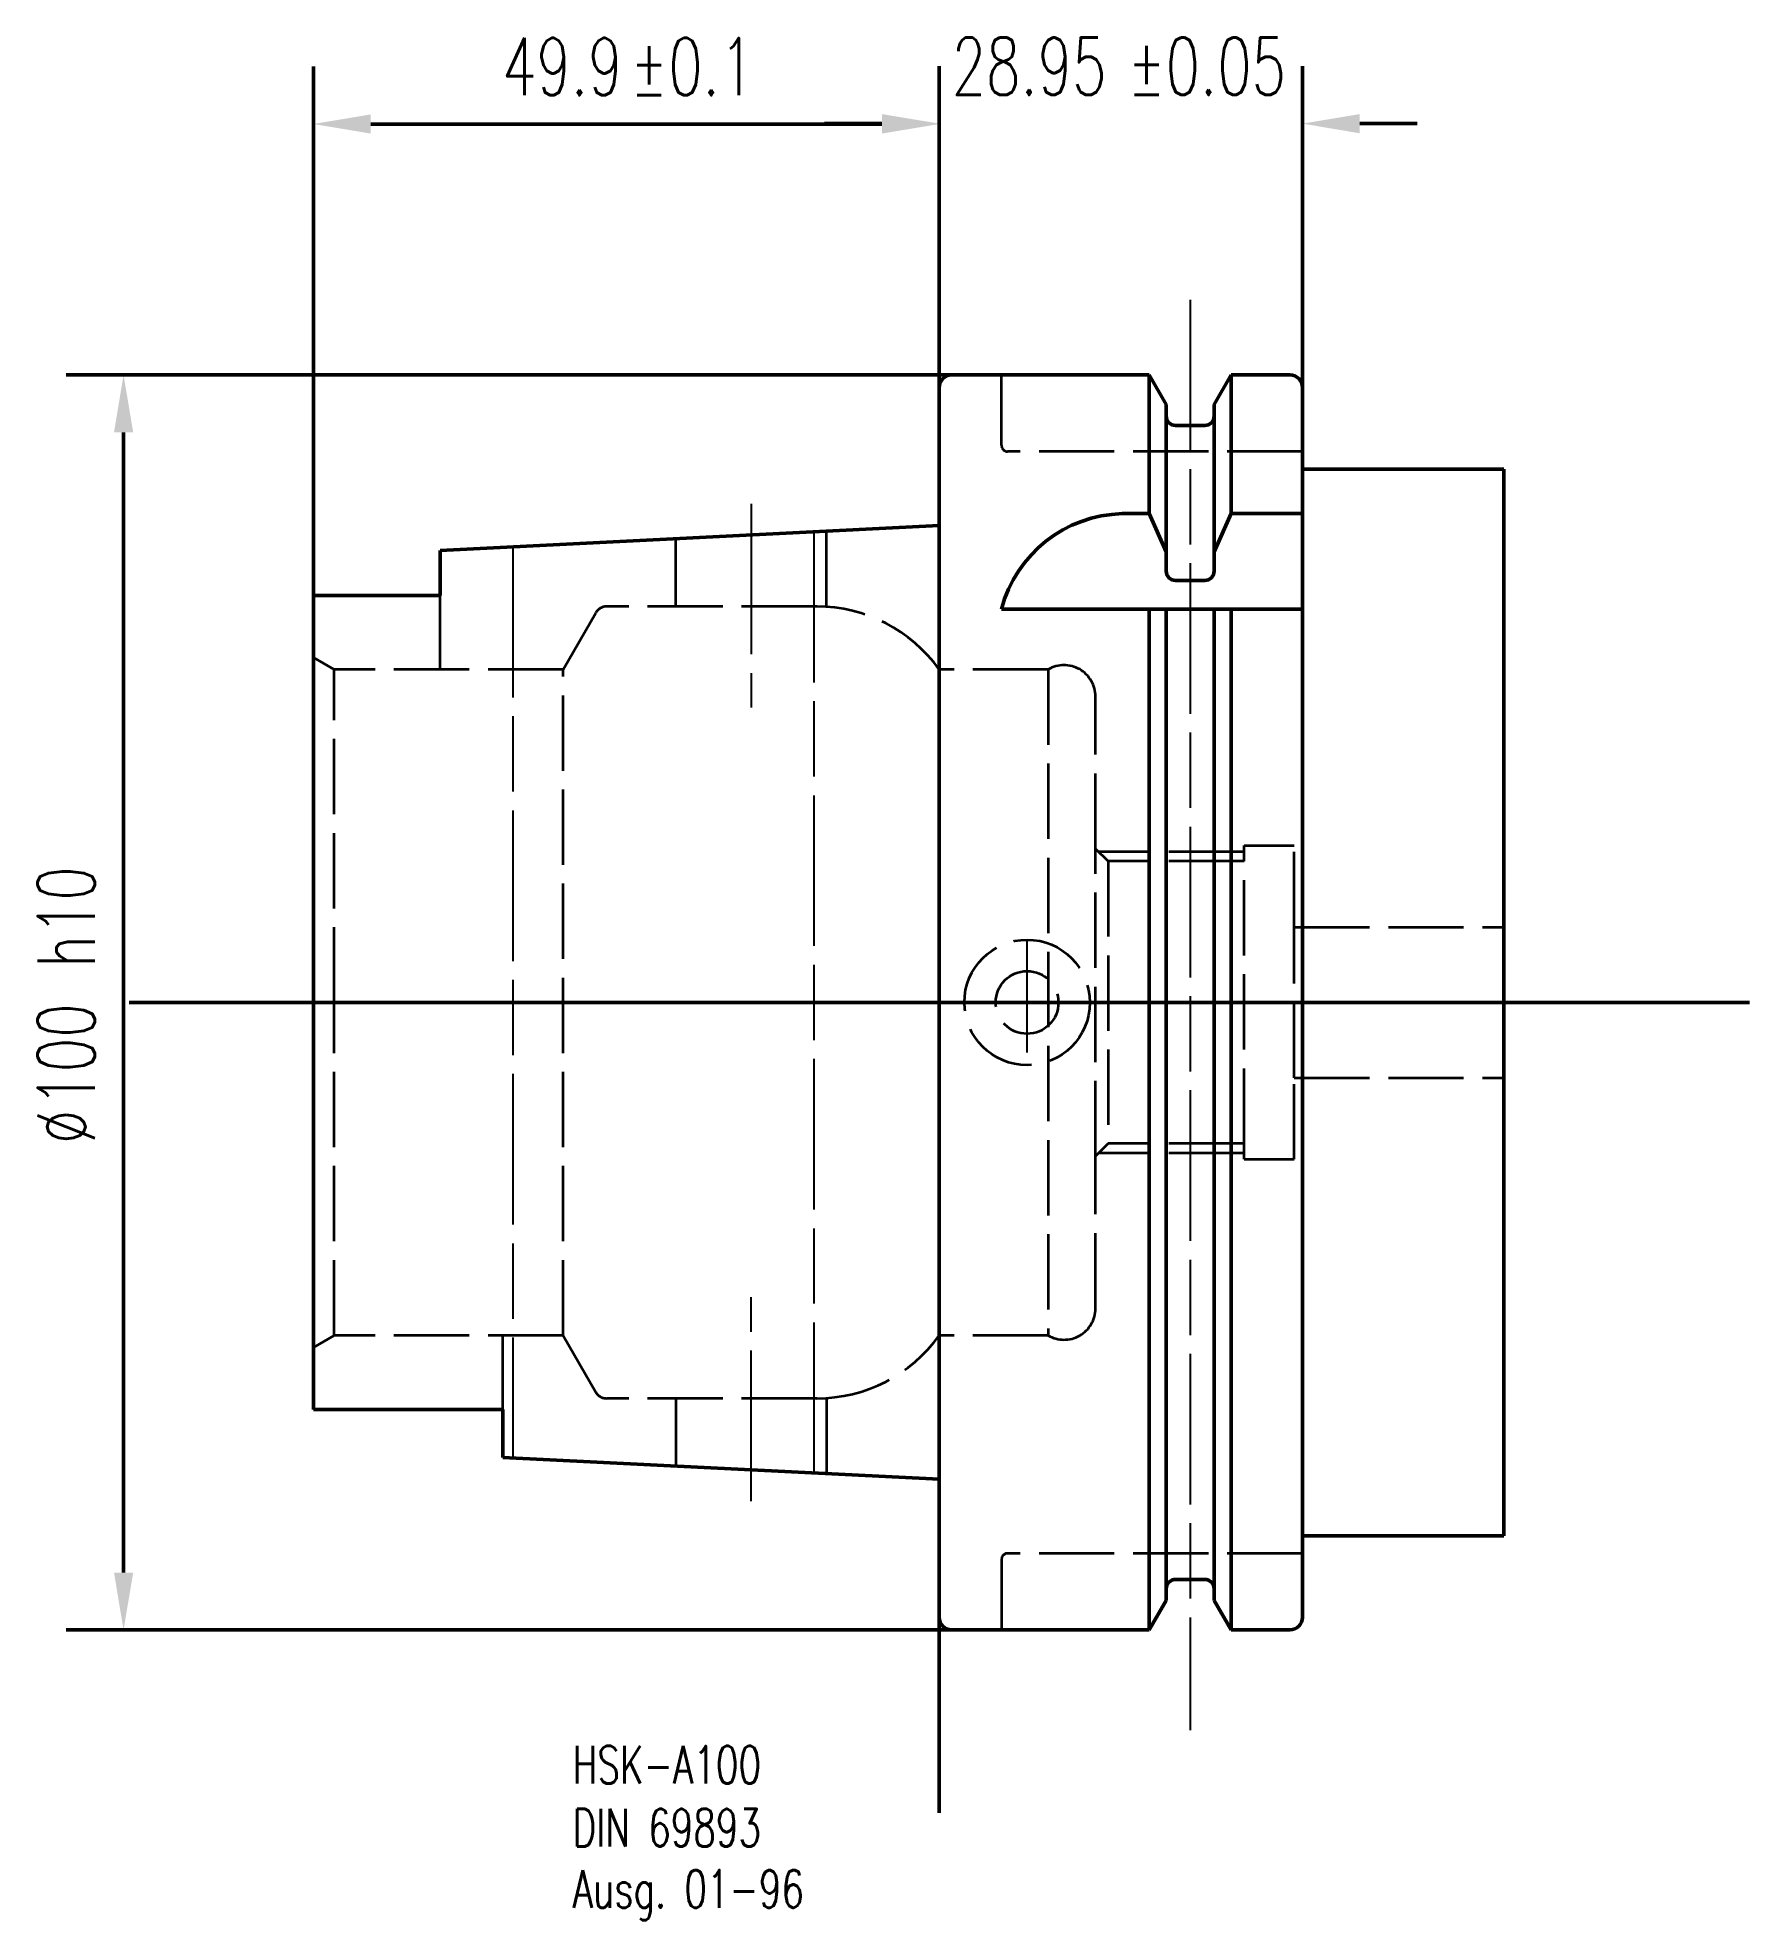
# Model space of a CAD drawing. Header units: millimetres. Extents: x 1225 to 1361, y -172 to -22.
import ezdxf
from ezdxf.enums import TextEntityAlignment as Align

# ---------------------------------------------------------------- set-up
doc = ezdxf.new("R2010")
doc.units = ezdxf.units.MM
doc.header["$LTSCALE"] = 2
doc.linetypes.add('DASH', pattern=[3.75, 3, -0.75])
doc.linetypes.add('LONGDASH_DASH', pattern=[10.5, 6, -0.75, 3, -0.75])
for name, color, linetype, lineweight in [('1', 4, 'Continuous', 50), ('2', 7, 'Continuous', 25), ('4', 2, 'LONGDASH_DASH', 25), ('6', 5, 'Continuous', 35), ('SK2', 7, 'Continuous', 25), ('SK3', 1, 'DASH', 35), ('SK4', 2, 'LONGDASH_DASH', 25)]:
    doc.layers.add(name, color=color, linetype=linetype, lineweight=lineweight)
doc.styles.add('SIMPLEX', font='simplex.shx', dxfattribs={"width": 0.8})
doc.dimstyles.new('WALTER_1', dxfattribs={"dimtxt": 3.5, "dimasz": 4.5, "dimexe": 1.5, "dimexo": 0, "dimgap": 1.2, "dimtad": 1, "dimdec": 3, "dimdsep": 46, "dimtxsty": 'SIMPLEX', "dimcen": 2.5, "dimazin": 2, "dimtfac": 1, "dimtdec": 3, "dimtmove": 0, "dimatfit": 0, "dimfxl": 1.25, "dimtolj": 1, "dimarcsym": 0})

# ---------------------------------------------------------------- blocks, each defined once
blk = doc.blocks.new('*D2')
at = {"color": 0, "linetype": 'ByBlock', "transparency": 16777216}
for p, q in [((1, 50), (-69.6, 50)), ((-65.03, 45.43), (-65.03, -45.43)), ((1, -50), (-69.6, -50))]:
    blk.add_line(p, q, dxfattribs=at)
for points in [[(-65.79, 45.43), (-64.26, 45.43), (-65.03, 50)], [(-65.79, -45.43), (-64.26, -45.43), (-65.03, -50)]]:
    blk.add_solid(points, dxfattribs=at)
at = {"layer": 'Defpoints', "color": 0, "linetype": 'ByBlock', "transparency": 16777216}
for p in [(1, 50), (-65.03, -50), (1, -50)]:
    blk.add_point(p, dxfattribs=at)
at = {"color": 0, "linetype": 'ByBlock', "transparency": 16777216, "style": 'SIMPLEX', "width": 0.7}
for s, p in [(' h10', (-69.6, 5.71)), ('100', (-69.6, -4.19)), ('%%c', (-69.6, -9.91))]:
    blk.add_text(s, height=4.572, rotation=90, dxfattribs=at).set_placement(p, align=Align.MIDDLE_CENTER)
blk = doc.blocks.new('*D1')
at = {"color": 0, "linetype": 'ByBlock', "transparency": 16777216}
for p, q in [((0, 49), (0, 74.6)), ((28.95, 49), (28.95, 74.6)), ((-4.57, 70.03), (-9.14, 70.03)), ((33.52, 70.03), (38.09, 70.03))]:
    blk.add_line(p, q, dxfattribs=at)
for points in [[(-4.57, 70.79), (-4.57, 69.26), (0, 70.03)], [(33.52, 70.79), (33.52, 69.26), (28.95, 70.03)]]:
    blk.add_solid(points, dxfattribs=at)
at = {"layer": 'Defpoints', "color": 0, "linetype": 'ByBlock', "transparency": 16777216}
for p in [(28.95, 70.03), (0, 49), (28.95, 49)]:
    blk.add_point(p, dxfattribs=at)
at = {"color": 0, "linetype": 'ByBlock', "transparency": 16777216, "style": 'SIMPLEX', "width": 0.7}
for s, p in [('28.95', (7.16, 74.6)), ('%%p0.05', (21.33, 74.6))]:
    blk.add_text(s, height=4.572, dxfattribs=at).set_placement(p, align=Align.MIDDLE_CENTER)
blk = doc.blocks.new('*D0')
at = {"color": 0, "linetype": 'ByBlock', "transparency": 16777216}
for p, q in [((-49.9, 32.441), (-49.9, 74.572)), ((0, 49), (0, 74.572)), ((-45.328, 70), (-4.572, 70))]:
    blk.add_line(p, q, dxfattribs=at)
for points in [[(-45.328, 70.762), (-45.328, 69.238), (-49.9, 70)], [(-4.572, 70.762), (-4.572, 69.238), (0, 70)]]:
    blk.add_solid(points, dxfattribs=at)
at = {"layer": 'Defpoints', "color": 0, "linetype": 'ByBlock', "transparency": 16777216}
for p in [(0, 70), (0, 49), (-49.9, 32.441)]:
    blk.add_point(p, dxfattribs=at)
at = {"color": 0, "linetype": 'ByBlock', "transparency": 16777216, "style": 'SIMPLEX', "width": 0.7}
for s, p in [('49.9', (-30.0554, 74.572)), ('%%p0.1', (-19.6922, 74.572))]:
    blk.add_text(s, height=4.572, dxfattribs=at).set_placement(p, align=Align.MIDDLE_CENTER)
blk = doc.blocks.new('75594')
at = {"layer": '1'}
for p, q in [((16.738, 50), (1, 50)), ((16.738, 50), (16.738, 38.951)), ((16.738, 50), (18.09, 47.6582)), ((23.262, 50), (21.91, 47.6582)), ((27.95, 50), (23.262, 50)), ((23.262, 50), (23.262, 38.951)), ((0, 49), (0, -49)), ((28.95, 49), (28.95, 42.5)), ((18.09, 47.6582), (18.09, 46.725)), ((18.09, 34.3785), (18.09, 46.725)), ((21.91, 47.6582), (21.91, 46.725)), ((21.91, 34.3785), (21.91, 46.725)), ((21.16, 45.975), (18.84, 45.975)), ((28.95, 42.5), (28.95, -42.5)), ((45, 42.5), (28.95, 42.5)), ((45, -42.5), (45, 42.5)), ((-39.8, 36.01), (0, 38)), ((16.738, 38.951), (14.5869, 38.951)), ((16.738, 38.951), (18.09, 35.8954)), ((23.262, 38.951), (21.91, 35.8954)), ((28.95, 38.951), (23.262, 38.951)), ((-39.8, 32.441), (-39.8, 36.01)), ((21.16, 33.6285), (18.84, 33.6285)), ((-49.9, 32.441), (-49.9, 0)), ((-39.8, 32.441), (-49.9, 32.441)), ((28.95, 31.35), (4.95, 31.35)), ((16.738, 31.35), (16.738, -50)), ((18.09, 31.35), (18.09, -46.725)), ((21.91, 31.35), (21.91, -46.725)), ((23.262, 31.35), (23.262, -50)), ((-49.9, 0), (-49.9, -32.441)), ((-34.8, -32.441), (-49.9, -32.441)), ((-34.8, -32.441), (-34.8, -36.26)), ((-34.8, -36.26), (0, -38)), ((45, -42.5), (28.95, -42.5)), ((28.95, -42.5), (28.95, -49)), ((21.16, -45.975), (18.84, -45.975)), ((16.738, -50), (18.09, -47.6582)), ((18.09, -47.6582), (18.09, -46.725)), ((21.91, -47.6582), (21.91, -46.725)), ((23.262, -50), (21.91, -47.6582)), ((16.738, -50), (1, -50)), ((27.95, -50), (23.262, -50))]:
    blk.add_line(p, q, dxfattribs=at)
for centre, radius, start, end in [((1, 49), 1, 90, 180), ((27.95, 49), 1, 0, 90), ((18.84, 46.725), 0.75, 180, 270), ((21.16, 46.725), 0.75, 270, 0), ((14.8512, 28.7063), 10.248, 91.47773, 165.050462), ((18.84, 34.3785), 0.75, 180, 270), ((21.16, 34.3785), 0.75, 270, 0), ((18.84, -46.725), 0.75, 90, 180), ((21.16, -46.725), 0.75, 360, 90), ((1, -49), 1, 180, 270), ((27.95, -49), 1, 270, 0)]:
    blk.add_arc(centre, radius, start, end, dxfattribs=at)
at = {"layer": '4'}
blk.add_line((45, 0), (-49.9, 0), dxfattribs=at)
at = {"layer": 'SK3'}
for p, q in [((4.95, 44.4), (4.95, 50)), ((28.95, 43.9), (5.45, 43.9)), ((-9, 31.537), (-9, 37.55)), ((-21, 31.5475), (-21, 36.9525)), ((-39.8, 26.53), (-39.8, 32.441)), ((-9.7593, 31.5475), (-26.5237, 31.5475)), ((-29.9717, 26.53), (-27.3919, 31.0437)), ((-48.25, 26.53), (-49.9, 27.4826)), ((-29.9717, 26.53), (-48.25, 26.53)), ((-48.25, 0), (-48.25, 26.53)), ((-29.9717, -26.53), (-29.9717, 26.53)), ((8.6827, 26.53), (0, 26.53)), ((0, -26.53), (0, 26.53)), ((8.6827, 26.53), (8.6827, -26.53)), ((12.45, 12.25), (12.45, 24.375)), ((12.45, -12.25), (12.45, 12.25)), ((13.45, 11.25), (12.45, 12.25)), ((24.3, 12.5), (28.3, 12.5)), ((24.3, 11.25), (24.3, 12.5)), ((28.3, 6), (28.3, 12.5)), ((24.3, 12), (12.7, 12)), ((13.45, 11.25), (13.45, -11.25)), ((24.3, 11.25), (13.45, 11.25)), ((24.3, -11.25), (24.3, 11.25)), ((28.3, 6), (45, 6)), ((28.3, -6), (28.3, 6)), ((-48.25, -26.53), (-48.25, 0)), ((28.3, -6), (45, -6)), ((28.3, -12.5), (28.3, -6)), ((13.45, -11.25), (12.45, -12.25)), ((24.3, -12), (12.7, -12)), ((24.3, -11.25), (13.45, -11.25)), ((24.3, -12.5), (24.3, -11.25)), ((12.45, -24.375), (12.45, -12.25)), ((24.3, -12.5), (28.3, -12.5)), ((-48.25, -26.53), (-49.9, -27.4826)), ((-29.9717, -26.53), (-48.25, -26.53)), ((-34.8, -32.441), (-34.8, -26.53)), ((-29.9717, -26.53), (-27.3919, -31.0437)), ((8.6827, -26.53), (0, -26.53)), ((-9.7593, -31.5475), (-26.5237, -31.5475)), ((-21, -31.5475), (-21, -36.9525)), ((-9, -31.537), (-9, -37.55)), ((4.95, -44.4), (4.95, -50)), ((28.95, -43.9), (5.45, -43.9))]:
    blk.add_line(p, q, dxfattribs=at)
for radius in [5, 2.5]:
    blk.add_circle((7, 0), radius, dxfattribs=at)
for centre, radius, start, end in [((5.45, 44.4), 0.5, 180, 270), ((-26.5237, 30.5475), 1, 90, 150.25), ((-9.7593, 19.5475), 12, 35.582528, 90), ((9.95, 24.375), 2.5, 0, 120.45811), ((9.95, -24.375), 2.5, 239.54189, 0), ((-9.7593, -19.5475), 12, 270, 324.417472), ((-26.5237, -30.5475), 1, 209.75, 270), ((5.45, -44.4), 0.5, 90, 180)]:
    blk.add_arc(centre, radius, start, end, dxfattribs=at)
at = {"layer": 'SK4'}
for p, q in [((20, 56), (20, -58)), ((20, 56), (20, -58)), ((-15, 39.7442), (-15, 23.492)), ((-15, 39.7442), (-15, 23.492)), ((-34, 36.3), (-34, -36.3)), ((-34, 36.3), (-34, -36.3)), ((-10, 37.5), (-10, -37.5)), ((-10, 37.5), (-10, -37.5)), ((7, -4), (7, 5)), ((7, -4), (7, 5)), ((52, 0), (-55, 0)), ((-15, -39.7442), (-15, -23.492)), ((-15, -39.7442), (-15, -23.492))]:
    blk.add_line(p, q, dxfattribs=at)
at = {"layer": '6', "style": 'SIMPLEX', "width": 0.7}
for s, p in [('HSK-A100', (-29.2368, -62.2445)), ('DIN 69893', (-29.2368, -67.2635)), ('Ausg. 01-96', (-29.2368, -72.139))]:
    blk.add_text(s, height=3, dxfattribs=at).set_placement(p)
at = {"layer": '2'}
dim = blk.add_linear_dim(base=(28.95, 70.027), p1=(0, 49), p2=(28.95, 49), text='<>%%p0.05', dimstyle='WALTER_1', dxfattribs=at)
dim.commit()
dim.dimension.update_dxf_attribs({"geometry": '*D1', "text_midpoint": (14.475, 74.599)})
dim = blk.add_linear_dim(base=(-65.0251, -50), p1=(1, 50), p2=(1, -50), angle=90, text='%%c<> h10', dimstyle='WALTER_1', dxfattribs=at)
dim.commit()
dim.dimension.update_dxf_attribs({"geometry": '*D2', "text_midpoint": (-69.5971, 0)})
at = {"layer": 'SK2'}
dim = blk.add_linear_dim(base=(0, 70), p1=(-49.9, 32.441), p2=(0, 49), text='<>%%p0.1', dimstyle='WALTER_1', dxfattribs=at)
dim.commit()
dim.dimension.update_dxf_attribs({"geometry": '*D0', "text_midpoint": (-24.95, 74.572)})

msp = doc.modelspace()

# ---------------------------------------------------------------- linework, layer by layer
at = {"layer": '1', "color": 1}
for p, q in [((1296.82, -34.69), (1296.82, -163.84)), ((1361.4, -99.26), (1232.25, -99.26))]:
    msp.add_line(p, q, dxfattribs=at)

# ---------------------------------------------------------------- block references
at = {"layer": '1'}
msp.add_blockref('75594', (1296.82, -99.26), dxfattribs=at)

doc.saveas('drawing.dxf')
